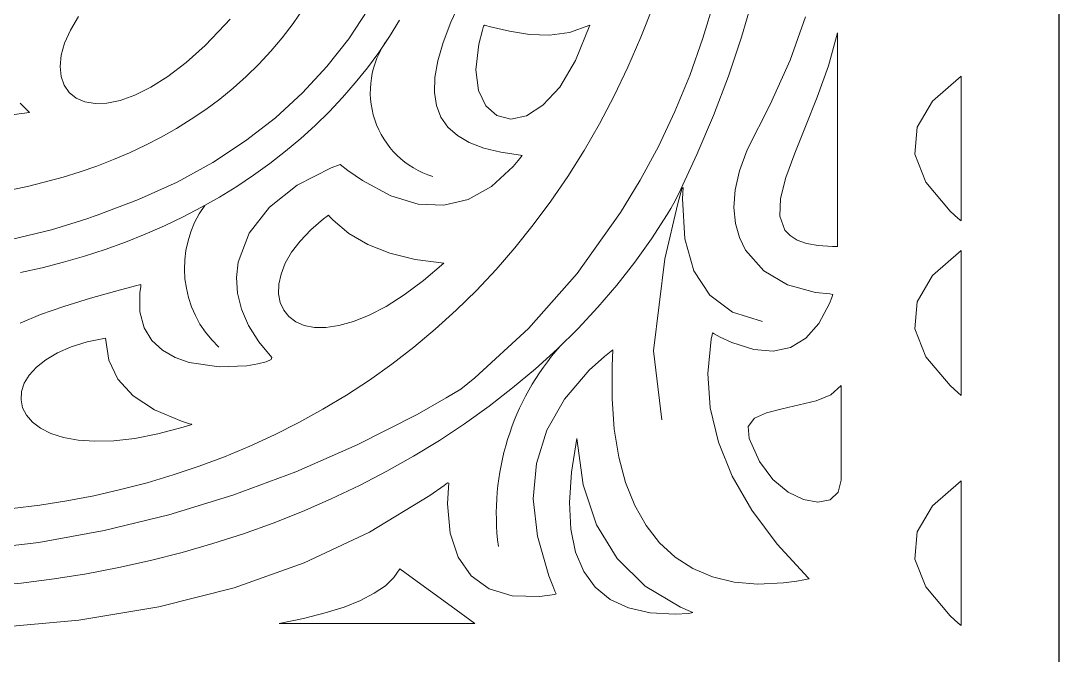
# Model space of a CAD drawing. Header units: inches. Extents: x 249 to 1192, y -18 to 440.
# Drawn here: x 696.2118 to 696.6568, y 263.9276 to 264.1995 of the extents above; entities that cross this region are included whole.
import ezdxf

# ---------------------------------------------------------------- set-up
doc = ezdxf.new("R2010")
doc.units = ezdxf.units.IN
doc.header["$MEASUREMENT"] = 0
doc.layers.add('KACA', color=141, linetype='Continuous', lineweight=30)
doc.layers.add('KUSEN', color=16, linetype='Continuous', lineweight=15)

# ---------------------------------------------------------------- blocks, each defined once
blk = doc.blocks.new('GORGA')
blk.add_lwpolyline([(366.59218, 151.19092), (367.59218, 151.19092), (367.59218, 149.19092), (366.59218, 149.19092)], close=True)
blk.add_lwpolyline([(366.59218, 151.19092), (367.59218, 151.19092), (367.59218, 149.19092), (366.59218, 149.19092)], close=True)
at = {"lineweight": 9}
for points in [[(366.73997, 149.51471), (366.74485, 149.49826), (366.75049, 149.48229), (366.75687, 149.4668), (366.76395, 149.45182), (366.77171, 149.43738), (366.78012, 149.42348), (366.79878, 149.39741), (366.81968, 149.37376), (366.84262, 149.35269), (366.84865, 149.34784), (366.85483, 149.34408), (366.86737, 149.33698), (366.89302, 149.32389), (366.91936, 149.31233), (366.94627, 149.30234), (366.97367, 149.29396), (367.00145, 149.28721), (367.0295, 149.28214), (367.05773, 149.27877)], [(366.8885, 149.5104), (366.89667, 149.49795), (366.90598, 149.48606), (366.91644, 149.47476), (366.92807, 149.46412), (366.94089, 149.45417), (366.95492, 149.44498), (366.97019, 149.43658), (366.98671, 149.42904), (367.0045, 149.4224), (367.0061, 149.42186), (367.00689, 149.42157), (367.00846, 149.42101), (367.0116, 149.41993), (367.02409, 149.41604), (367.04863, 149.41027)], [(366.73997, 149.51471), (366.74485, 149.49826), (366.75049, 149.48229), (366.75687, 149.4668), (366.76395, 149.45182), (366.77171, 149.43738), (366.78012, 149.42348), (366.79878, 149.39741), (366.81968, 149.37376), (366.84262, 149.35269), (366.84865, 149.34784), (366.85483, 149.34408), (366.86737, 149.33698), (366.89302, 149.32389), (366.91936, 149.31233), (366.94627, 149.30234), (366.97367, 149.29396), (367.00145, 149.28721), (367.0295, 149.28214), (367.05773, 149.27877)], [(366.8885, 149.5104), (366.89667, 149.49795), (366.90598, 149.48606), (366.91644, 149.47476), (366.92807, 149.46412), (366.94089, 149.45417), (366.95492, 149.44498), (366.97019, 149.43658), (366.98671, 149.42904), (367.0045, 149.4224), (367.0061, 149.42186), (367.00689, 149.42157), (367.00846, 149.42101), (367.0116, 149.41993), (367.02409, 149.41604), (367.04863, 149.41027)], [(367.04009, 149.4655), (367.03342, 149.46642), (367.0375, 149.47038)], [(367.0374, 149.37612), (367.02869, 149.37974), (367.01867, 149.3833), (367.00728, 149.38685), (366.99447, 149.39043), (366.98752, 149.39225), (366.98573, 149.3927), (366.9858, 149.39162), (366.98612, 149.38928), (366.98613, 149.38094), (366.98434, 149.37411), (366.98102, 149.36867), (366.97649, 149.36446), (366.97104, 149.36136), (366.96496, 149.35924), (366.95213, 149.3574), (366.94037, 149.35786), (366.93564, 149.35862), (366.93206, 149.35955), (366.92995, 149.36053), (366.92959, 149.36141), (366.93517, 149.36809), (366.9396, 149.37512), (366.94263, 149.38209), (366.94433, 149.38897), (366.94477, 149.39571), (366.94402, 149.40227), (366.93927, 149.41465), (366.93066, 149.42576), (366.91878, 149.43524), (366.90422, 149.44273), (366.90027, 149.44408), (366.89706, 149.44159), (366.89074, 149.43719), (366.87854, 149.43064), (366.86692, 149.42712), (366.85588, 149.42662), (366.84541, 149.42914), (366.83552, 149.43467), (366.82621, 149.44323), (366.82397, 149.44584), (366.82287, 149.44722), (366.82232, 149.44792), (366.82309, 149.44816), (366.83147, 149.44938), (366.83877, 149.45115), (366.84498, 149.45352), (366.85011, 149.45649), (366.85417, 149.4601), (366.85717, 149.46437), (366.85909, 149.46932), (366.85996, 149.47497), (366.85977, 149.48135), (366.85852, 149.48849), (366.85623, 149.49639), (366.8529, 149.5051), (366.84852, 149.51463)], [(367.04867, 149.24555), (367.01227, 149.24876), (366.97798, 149.25446), (366.9458, 149.26265), (366.91573, 149.27334), (366.88778, 149.28652), (366.86194, 149.30219), (366.85581, 149.3065), (366.8543, 149.3076), (366.85375, 149.3075), (366.85392, 149.30566), (366.85426, 149.29859), (366.85316, 149.28605), (366.84978, 149.27573), (366.84418, 149.26775), (366.83646, 149.2622), (366.82668, 149.25922), (366.81494, 149.2589), (366.80836, 149.25978), (366.80779, 149.26014), (366.80827, 149.26125), (366.8092, 149.26346), (366.81091, 149.26783), (366.81579, 149.28476), (366.81756, 149.30079), (366.81623, 149.31592), (366.81178, 149.33016), (366.80422, 149.34349), (366.79356, 149.35592), (366.78706, 149.3618), (366.78352, 149.36465), (366.78376, 149.3577), (366.78383, 149.34366), (366.78288, 149.33063), (366.78092, 149.31866), (366.77799, 149.30777), (366.77409, 149.29801), (366.76925, 149.28941), (366.76348, 149.282), (366.7568, 149.27583), (366.74922, 149.27093), (366.74078, 149.26733), (366.73148, 149.26508), (366.72134, 149.26421), (366.71038, 149.26475), (366.7046, 149.26556), (366.70163, 149.26611), (366.70013, 149.26641), (366.69937, 149.26658), (366.69971, 149.267), (366.71303, 149.28142), (366.7239, 149.29591), (366.7323, 149.31046), (366.73824, 149.32506), (366.74172, 149.33973), (366.74274, 149.35446), (366.74129, 149.36924), (366.74094, 149.37109), (366.74072, 149.37193), (366.74006, 149.37156), (366.73746, 149.37015), (366.73244, 149.36778), (366.72311, 149.36478), (366.71473, 149.3641), (366.70729, 149.36573), (366.7008, 149.36969), (366.69525, 149.37597), (366.69064, 149.38456), (366.68964, 149.38707), (366.68916, 149.38838), (366.69043, 149.38863), (366.69669, 149.38925), (366.70857, 149.39253), (366.71883, 149.39855), (366.72658, 149.40732), (366.72924, 149.41275), (366.73094, 149.41887), (366.73157, 149.42569), (366.73102, 149.4332), (366.72918, 149.44141), (366.72593, 149.45033), (366.71599, 149.46984), (366.70743, 149.48877), (366.70085, 149.50732)], [(367.04009, 149.4655), (367.03342, 149.46642), (367.0375, 149.47038)], [(367.0374, 149.37612), (367.02869, 149.37974), (367.01867, 149.3833), (367.00728, 149.38685), (366.99447, 149.39043), (366.98752, 149.39225), (366.98573, 149.3927), (366.9858, 149.39162), (366.98612, 149.38928), (366.98613, 149.38094), (366.98434, 149.37411), (366.98102, 149.36867), (366.97649, 149.36446), (366.97104, 149.36136), (366.96496, 149.35924), (366.95213, 149.3574), (366.94037, 149.35786), (366.93564, 149.35862), (366.93206, 149.35955), (366.92995, 149.36053), (366.92959, 149.36141), (366.93517, 149.36809), (366.9396, 149.37512), (366.94263, 149.38209), (366.94433, 149.38897), (366.94477, 149.39571), (366.94402, 149.40227), (366.93927, 149.41465), (366.93066, 149.42576), (366.91878, 149.43524), (366.90422, 149.44273), (366.90027, 149.44408), (366.89706, 149.44159), (366.89074, 149.43719), (366.87854, 149.43064), (366.86692, 149.42712), (366.85588, 149.42662), (366.84541, 149.42914), (366.83552, 149.43467), (366.82621, 149.44323), (366.82397, 149.44584), (366.82287, 149.44722), (366.82232, 149.44792), (366.82309, 149.44816), (366.83147, 149.44938), (366.83877, 149.45115), (366.84498, 149.45352), (366.85011, 149.45649), (366.85417, 149.4601), (366.85717, 149.46437), (366.85909, 149.46932), (366.85996, 149.47497), (366.85977, 149.48135), (366.85852, 149.48849), (366.85623, 149.49639), (366.8529, 149.5051), (366.84852, 149.51463)], [(367.04867, 149.24555), (367.01227, 149.24876), (366.97798, 149.25446), (366.9458, 149.26265), (366.91573, 149.27334), (366.88778, 149.28652), (366.86194, 149.30219), (366.85581, 149.3065), (366.8543, 149.3076), (366.85375, 149.3075), (366.85392, 149.30566), (366.85426, 149.29859), (366.85316, 149.28605), (366.84978, 149.27573), (366.84418, 149.26775), (366.83646, 149.2622), (366.82668, 149.25922), (366.81494, 149.2589), (366.80836, 149.25978), (366.80779, 149.26014), (366.80827, 149.26125), (366.8092, 149.26346), (366.81091, 149.26783), (366.81579, 149.28476), (366.81756, 149.30079), (366.81623, 149.31592), (366.81178, 149.33016), (366.80422, 149.34349), (366.79356, 149.35592), (366.78706, 149.3618), (366.78352, 149.36465), (366.78376, 149.3577), (366.78383, 149.34366), (366.78288, 149.33063), (366.78092, 149.31866), (366.77799, 149.30777), (366.77409, 149.29801), (366.76925, 149.28941), (366.76348, 149.282), (366.7568, 149.27583), (366.74922, 149.27093), (366.74078, 149.26733), (366.73148, 149.26508), (366.72134, 149.26421), (366.71038, 149.26475), (366.7046, 149.26556), (366.70163, 149.26611), (366.70013, 149.26641), (366.69937, 149.26658), (366.69971, 149.267), (366.71303, 149.28142), (366.7239, 149.29591), (366.7323, 149.31046), (366.73824, 149.32506), (366.74172, 149.33973), (366.74274, 149.35446), (366.74129, 149.36924), (366.74094, 149.37109), (366.74072, 149.37193), (366.74006, 149.37156), (366.73746, 149.37015), (366.73244, 149.36778), (366.72311, 149.36478), (366.71473, 149.3641), (366.70729, 149.36573), (366.7008, 149.36969), (366.69525, 149.37597), (366.69064, 149.38456), (366.68964, 149.38707), (366.68916, 149.38838), (366.69043, 149.38863), (366.69669, 149.38925), (366.70857, 149.39253), (366.71883, 149.39855), (366.72658, 149.40732), (366.72924, 149.41275), (366.73094, 149.41887), (366.73157, 149.42569), (366.73102, 149.4332), (366.72918, 149.44141), (366.72593, 149.45033), (366.71599, 149.46984), (366.70743, 149.48877), (366.70085, 149.50732)], [(367.05127, 149.26332), (367.03704, 149.26469), (367.02293, 149.26649), (367.00897, 149.26871), (366.99516, 149.27133), (366.98153, 149.27436), (366.96808, 149.27779), (366.95484, 149.28162), (366.9418, 149.28584), (366.929, 149.29044), (366.91644, 149.29542), (366.90414, 149.30077), (366.8921, 149.3065), (366.88036, 149.31259), (366.86891, 149.31903), (366.85778, 149.32584), (366.84698, 149.33299), (366.83652, 149.34049), (366.82642, 149.34833), (366.81668, 149.3565), (366.80734, 149.365), (366.79839, 149.37382), (366.78986, 149.38296), (366.78176, 149.39242), (366.7741, 149.40219), (366.7669, 149.41226), (366.76017, 149.42263), (366.75856, 149.42527), (366.75785, 149.4265), (366.75733, 149.42754), (366.75525, 149.43172), (366.74741, 149.44844), (366.74031, 149.46516), (366.73395, 149.48189), (366.72833, 149.49863), (366.72344, 149.51538)], [(367.05127, 149.26332), (367.03704, 149.26469), (367.02293, 149.26649), (367.00897, 149.26871), (366.99516, 149.27133), (366.98153, 149.27436), (366.96808, 149.27779), (366.95484, 149.28162), (366.9418, 149.28584), (366.929, 149.29044), (366.91644, 149.29542), (366.90414, 149.30077), (366.8921, 149.3065), (366.88036, 149.31259), (366.86891, 149.31903), (366.85778, 149.32584), (366.84698, 149.33299), (366.83652, 149.34049), (366.82642, 149.34833), (366.81668, 149.3565), (366.80734, 149.365), (366.79839, 149.37382), (366.78986, 149.38296), (366.78176, 149.39242), (366.7741, 149.40219), (366.7669, 149.41226), (366.76017, 149.42263), (366.75856, 149.42527), (366.75785, 149.4265), (366.75733, 149.42754), (366.75525, 149.43172), (366.74741, 149.44844), (366.74031, 149.46516), (366.73395, 149.48189), (366.72833, 149.49863), (366.72344, 149.51538)], [(366.87484, 149.50599), (366.87916, 149.49898), (366.88377, 149.49216), (366.88866, 149.48552), (366.89384, 149.47906), (366.89929, 149.4728), (366.90501, 149.46673), (366.91099, 149.46087), (366.91722, 149.45521), (366.92371, 149.44976), (366.93044, 149.44452), (366.93741, 149.4395), (366.94461, 149.4347), (366.95203, 149.43013), (366.95968, 149.42578), (366.96754, 149.42167), (366.9756, 149.4178), (366.98387, 149.41418), (366.99233, 149.4108), (367.00098, 149.40767), (367.00982, 149.40479), (367.01883, 149.40218), (367.02801, 149.39983), (367.03735, 149.39775)], [(366.87484, 149.50599), (366.87916, 149.49898), (366.88377, 149.49216), (366.88866, 149.48552), (366.89384, 149.47906), (366.89929, 149.4728), (366.90501, 149.46673), (366.91099, 149.46087), (366.91722, 149.45521), (366.92371, 149.44976), (366.93044, 149.44452), (366.93741, 149.4395), (366.94461, 149.4347), (366.95203, 149.43013), (366.95968, 149.42578), (366.96754, 149.42167), (366.9756, 149.4178), (366.98387, 149.41418), (366.99233, 149.4108), (367.00098, 149.40767), (367.00982, 149.40479), (367.01883, 149.40218), (367.02801, 149.39983), (367.03735, 149.39775)], [(367.0488, 149.43173), (367.03379, 149.43475), (367.01901, 149.43864), (367.01174, 149.44093), (367.00457, 149.44344), (366.9975, 149.44618), (366.99054, 149.44916), (366.98372, 149.45237), (366.97703, 149.45583), (366.9705, 149.45954), (366.96414, 149.46349), (366.95794, 149.46769), (366.95194, 149.47215), (366.94613, 149.47687), (366.94054, 149.48185), (366.93516, 149.48709), (366.93003, 149.49261), (366.92513, 149.49839), (366.92049, 149.50445), (366.91613, 149.51079)], [(367.04084, 149.29663), (367.02909, 149.2981), (367.01743, 149.29994), (367.00587, 149.30215), (366.99441, 149.30474), (366.98306, 149.3077), (366.97184, 149.31103), (366.96076, 149.31475), (366.94982, 149.31886), (366.93904, 149.32335), (366.92842, 149.32823), (366.91798, 149.3335), (366.90772, 149.33916), (366.89766, 149.34523), (366.8878, 149.35169), (366.87816, 149.35856), (366.86875, 149.36584), (366.85957, 149.37352), (366.85063, 149.38162), (366.84195, 149.39013), (366.83354, 149.39906), (366.8254, 149.40841), (366.81755, 149.41818), (366.80999, 149.42837), (366.80274, 149.439), (366.7958, 149.45005), (366.78919, 149.46154), (366.78291, 149.47347), (366.77698, 149.48584), (366.77141, 149.49864), (366.7662, 149.5119)], [(367.0488, 149.43173), (367.03379, 149.43475), (367.01901, 149.43864), (367.01174, 149.44093), (367.00457, 149.44344), (366.9975, 149.44618), (366.99054, 149.44916), (366.98372, 149.45237), (366.97703, 149.45583), (366.9705, 149.45954), (366.96414, 149.46349), (366.95794, 149.46769), (366.95194, 149.47215), (366.94613, 149.47687), (366.94054, 149.48185), (366.93516, 149.48709), (366.93003, 149.49261), (366.92513, 149.49839), (366.92049, 149.50445), (366.91613, 149.51079)], [(367.04084, 149.29663), (367.02909, 149.2981), (367.01743, 149.29994), (367.00587, 149.30215), (366.99441, 149.30474), (366.98306, 149.3077), (366.97184, 149.31103), (366.96076, 149.31475), (366.94982, 149.31886), (366.93904, 149.32335), (366.92842, 149.32823), (366.91798, 149.3335), (366.90772, 149.33916), (366.89766, 149.34523), (366.8878, 149.35169), (366.87816, 149.35856), (366.86875, 149.36584), (366.85957, 149.37352), (366.85063, 149.38162), (366.84195, 149.39013), (366.83354, 149.39906), (366.8254, 149.40841), (366.81755, 149.41818), (366.80999, 149.42837), (366.80274, 149.439), (366.7958, 149.45005), (366.78919, 149.46154), (366.78291, 149.47347), (366.77698, 149.48584), (366.77141, 149.49864), (366.7662, 149.5119)], [(367.0124, 149.50751), (367.01593, 149.50169), (367.0184, 149.49613), (367.01986, 149.49092), (367.02035, 149.48612), (367.01991, 149.48181), (367.01859, 149.47806), (367.01643, 149.47495), (367.01348, 149.47255), (367.00977, 149.47093), (367.00535, 149.47018), (367.00027, 149.47035), (366.99456, 149.47153), (366.98828, 149.47379), (366.98146, 149.47721), (366.97414, 149.48185), (366.96638, 149.48779), (366.95821, 149.49511), (366.94968, 149.50388), (366.9475, 149.50631)], [(367.0124, 149.50751), (367.01593, 149.50169), (367.0184, 149.49613), (367.01986, 149.49092), (367.02035, 149.48612), (367.01991, 149.48181), (367.01859, 149.47806), (367.01643, 149.47495), (367.01348, 149.47255), (367.00977, 149.47093), (367.00535, 149.47018), (367.00027, 149.47035), (366.99456, 149.47153), (366.98828, 149.47379), (366.98146, 149.47721), (366.97414, 149.48185), (366.96638, 149.48779), (366.95821, 149.49511), (366.94968, 149.50388), (366.9475, 149.50631)], [(366.71928, 149.37677), (366.73214, 149.38087), (366.74197, 149.38806), (366.74881, 149.39846), (366.75268, 149.41219), (366.75359, 149.42936), (366.75336, 149.4342), (366.75384, 149.43371), (366.75557, 149.42734), (366.76117, 149.40362), (366.76609, 149.36419), (366.76247, 149.33463)], [(366.71928, 149.37677), (366.73214, 149.38087), (366.74197, 149.38806), (366.74881, 149.39846), (366.75268, 149.41219), (366.75359, 149.42936), (366.75336, 149.4342), (366.75384, 149.43371), (366.75557, 149.42734), (366.76117, 149.40362), (366.76609, 149.36419), (366.76247, 149.33463)]]:
    blk.add_lwpolyline(points, dxfattribs=at)
for points in [[(366.79339, 149.50386), (366.79945, 149.48869), (366.80625, 149.47729), (366.8134, 149.46945), (366.82052, 149.46494), (366.82723, 149.46355), (366.83313, 149.46505), (366.83784, 149.46922), (366.84097, 149.47585), (366.84214, 149.48472), (366.84095, 149.4956), (366.83936, 149.50173), (366.83885, 149.50332), (366.8385, 149.50382), (366.83799, 149.50369), (366.83596, 149.50316), (366.8277, 149.50121), (366.81924, 149.49985), (366.81066, 149.49954), (366.80202, 149.50072), (366.79339, 149.50386)], [(366.79339, 149.50386), (366.79945, 149.48869), (366.80625, 149.47729), (366.8134, 149.46945), (366.82052, 149.46494), (366.82723, 149.46355), (366.83313, 149.46505), (366.83784, 149.46922), (366.84097, 149.47585), (366.84214, 149.48472), (366.84095, 149.4956), (366.83936, 149.50173), (366.83885, 149.50332), (366.8385, 149.50382), (366.83799, 149.50369), (366.83596, 149.50316), (366.8277, 149.50121), (366.81924, 149.49985), (366.81066, 149.49954), (366.80202, 149.50072), (366.79339, 149.50386)], [(366.68714, 149.50058), (366.69112, 149.48638), (366.69588, 149.47294), (366.70087, 149.46039), (366.70552, 149.44888), (366.70929, 149.43854), (366.71162, 149.42951), (366.71195, 149.42194), (366.70974, 149.41597), (366.7075, 149.41362), (366.70441, 149.41173), (366.70042, 149.4103), (366.69543, 149.40937), (366.6894, 149.40893), (366.68772, 149.40891), (366.68714, 149.40891), (366.68714, 149.40897), (366.68714, 149.40993), (366.68714, 149.41195), (366.68714, 149.41492), (366.68714, 149.42323), (366.68714, 149.43395), (366.68714, 149.44619), (366.68714, 149.47157), (366.68714, 149.4829), (366.68714, 149.49212), (366.68714, 149.49565), (366.68714, 149.49831), (366.68714, 149.49999), (366.68714, 149.50058)], [(366.68714, 149.50058), (366.69112, 149.48638), (366.69588, 149.47294), (366.70087, 149.46039), (366.70552, 149.44888), (366.70929, 149.43854), (366.71162, 149.42951), (366.71195, 149.42194), (366.70974, 149.41597), (366.7075, 149.41362), (366.70441, 149.41173), (366.70042, 149.4103), (366.69543, 149.40937), (366.6894, 149.40893), (366.68772, 149.40891), (366.68714, 149.40891), (366.68714, 149.40897), (366.68714, 149.40993), (366.68714, 149.41195), (366.68714, 149.41492), (366.68714, 149.42323), (366.68714, 149.43395), (366.68714, 149.44619), (366.68714, 149.47157), (366.68714, 149.4829), (366.68714, 149.49212), (366.68714, 149.49565), (366.68714, 149.49831), (366.68714, 149.49999), (366.68714, 149.50058)], [(366.63427, 149.48199), (366.64649, 149.47123), (366.65306, 149.46006), (366.654, 149.44848), (366.6493, 149.43649), (366.63897, 149.42409), (366.6355, 149.42093), (366.63427, 149.41991), (366.63427, 149.42056), (366.63427, 149.42957), (366.63427, 149.46233), (366.63427, 149.47625), (366.63427, 149.48199)], [(366.63427, 149.48199), (366.64649, 149.47123), (366.65306, 149.46006), (366.654, 149.44848), (366.6493, 149.43649), (366.63897, 149.42409), (366.6355, 149.42093), (366.63427, 149.41991), (366.63427, 149.42056), (366.63427, 149.42957), (366.63427, 149.46233), (366.63427, 149.47625), (366.63427, 149.48199)], [(366.85595, 149.40179), (366.86465, 149.39436), (366.8729, 149.3882), (366.88066, 149.38327), (366.88793, 149.37947), (366.89466, 149.37675), (366.90083, 149.37503), (366.90641, 149.37424), (366.91137, 149.3743), (366.91569, 149.37515), (366.91935, 149.37672), (366.9223, 149.37893), (366.92453, 149.38172), (366.926, 149.385), (366.9267, 149.38872), (366.92659, 149.3928), (366.92564, 149.39716), (366.92383, 149.40174), (366.92113, 149.40647), (366.91751, 149.41127), (366.91294, 149.41608), (366.90741, 149.42082), (366.90587, 149.42198), (366.90531, 149.42234), (366.90522, 149.42223), (366.90487, 149.42183), (366.90338, 149.42024), (366.8966, 149.41451), (366.88847, 149.4098), (366.87898, 149.40611), (366.86814, 149.40344), (366.85595, 149.40179)], [(366.85595, 149.40179), (366.86465, 149.39436), (366.8729, 149.3882), (366.88066, 149.38327), (366.88793, 149.37947), (366.89466, 149.37675), (366.90083, 149.37503), (366.90641, 149.37424), (366.91137, 149.3743), (366.91569, 149.37515), (366.91935, 149.37672), (366.9223, 149.37893), (366.92453, 149.38172), (366.926, 149.385), (366.9267, 149.38872), (366.92659, 149.3928), (366.92564, 149.39716), (366.92383, 149.40174), (366.92113, 149.40647), (366.91751, 149.41127), (366.91294, 149.41608), (366.90741, 149.42082), (366.90587, 149.42198), (366.90531, 149.42234), (366.90522, 149.42223), (366.90487, 149.42183), (366.90338, 149.42024), (366.8966, 149.41451), (366.88847, 149.4098), (366.87898, 149.40611), (366.86814, 149.40344), (366.85595, 149.40179)], [(366.63427, 149.40722), (366.64649, 149.39646), (366.65306, 149.38529), (366.654, 149.37371), (366.6493, 149.36172), (366.63897, 149.34932), (366.6355, 149.34616), (366.63427, 149.34514), (366.63427, 149.34579), (366.63427, 149.3548), (366.63427, 149.38756), (366.63427, 149.40149), (366.63427, 149.40722)], [(366.63427, 149.40722), (366.64649, 149.39646), (366.65306, 149.38529), (366.654, 149.37371), (366.6493, 149.36172), (366.63897, 149.34932), (366.6355, 149.34616), (366.63427, 149.34514), (366.63427, 149.34579), (366.63427, 149.3548), (366.63427, 149.38756), (366.63427, 149.40149), (366.63427, 149.40722)], [(367.00083, 149.36969), (367.00868, 149.36805), (367.01556, 149.3659), (367.02149, 149.36333), (367.02646, 149.36041), (367.03048, 149.35722), (367.03355, 149.35383), (367.03567, 149.35032), (367.03684, 149.34676), (367.03708, 149.34324), (367.03638, 149.33983), (367.03474, 149.3366), (367.03217, 149.33364), (367.02867, 149.33102), (367.02425, 149.32881), (367.0189, 149.3271), (367.01263, 149.32596), (367.00545, 149.32546), (366.99735, 149.32569), (366.98834, 149.32671), (366.97842, 149.32862), (366.96759, 149.33147), (366.96475, 149.33234), (366.96386, 149.33267), (366.96407, 149.33273), (366.96493, 149.33298), (366.96825, 149.33402), (366.97992, 149.3389), (366.98901, 149.34491), (366.99553, 149.35204), (366.99947, 149.3603), (367.00083, 149.36969)], [(367.00083, 149.36969), (367.00868, 149.36805), (367.01556, 149.3659), (367.02149, 149.36333), (367.02646, 149.36041), (367.03048, 149.35722), (367.03355, 149.35383), (367.03567, 149.35032), (367.03684, 149.34676), (367.03708, 149.34324), (367.03638, 149.33983), (367.03474, 149.3366), (367.03217, 149.33364), (367.02867, 149.33102), (367.02425, 149.32881), (367.0189, 149.3271), (367.01263, 149.32596), (367.00545, 149.32546), (366.99735, 149.32569), (366.98834, 149.32671), (366.97842, 149.32862), (366.96759, 149.33147), (366.96475, 149.33234), (366.96386, 149.33267), (366.96407, 149.33273), (366.96493, 149.33298), (366.96825, 149.33402), (366.97992, 149.3389), (366.98901, 149.34491), (366.99553, 149.35204), (366.99947, 149.3603), (367.00083, 149.36969)], [(366.68556, 149.34937), (366.68556, 149.34763), (366.68556, 149.34303), (366.68556, 149.32909), (366.68556, 149.31515), (366.68556, 149.31056), (366.68556, 149.30881), (366.68687, 149.30359), (366.6904, 149.30044), (366.69556, 149.29938), (366.70176, 149.30046), (366.7084, 149.3037), (366.7149, 149.30913), (366.72065, 149.3168), (366.72506, 149.32672), (366.72554, 149.33186), (366.72278, 149.33536), (366.71764, 149.33772), (366.71094, 149.33942), (366.69629, 149.34278), (366.69001, 149.34543), (366.68556, 149.34937)], [(366.68556, 149.34937), (366.68556, 149.34763), (366.68556, 149.34303), (366.68556, 149.32909), (366.68556, 149.31515), (366.68556, 149.31056), (366.68556, 149.30881), (366.68687, 149.30359), (366.6904, 149.30044), (366.69556, 149.29938), (366.70176, 149.30046), (366.7084, 149.3037), (366.7149, 149.30913), (366.72065, 149.3168), (366.72506, 149.32672), (366.72554, 149.33186), (366.72278, 149.33536), (366.71764, 149.33772), (366.71094, 149.33942), (366.69629, 149.34278), (366.69001, 149.34543), (366.68556, 149.34937)], [(366.79883, 149.32672), (366.80115, 149.31219), (366.80202, 149.29922), (366.80144, 149.2878), (366.79941, 149.27794), (366.79593, 149.26963), (366.79099, 149.26287), (366.78461, 149.25768), (366.77677, 149.25403), (366.76749, 149.25194), (366.75675, 149.25141), (366.75084, 149.25172), (366.74915, 149.25206), (366.75025, 149.25249), (366.75451, 149.25435), (366.76961, 149.26343), (366.78159, 149.27521), (366.79045, 149.28969), (366.7962, 149.30686), (366.79883, 149.32672)], [(366.79883, 149.32672), (366.80115, 149.31219), (366.80202, 149.29922), (366.80144, 149.2878), (366.79941, 149.27794), (366.79593, 149.26963), (366.79099, 149.26287), (366.78461, 149.25768), (366.77677, 149.25403), (366.76749, 149.25194), (366.75675, 149.25141), (366.75084, 149.25172), (366.74915, 149.25206), (366.75025, 149.25249), (366.75451, 149.25435), (366.76961, 149.26343), (366.78159, 149.27521), (366.79045, 149.28969), (366.7962, 149.30686), (366.79883, 149.32672)], [(366.63427, 149.30852), (366.64649, 149.29776), (366.65306, 149.28659), (366.654, 149.27501), (366.6493, 149.26302), (366.63897, 149.25062), (366.6355, 149.24746), (366.63427, 149.24645), (366.63427, 149.2471), (366.63427, 149.25611), (366.63427, 149.28887), (366.63427, 149.30279), (366.63427, 149.30852)], [(366.63427, 149.30852), (366.64649, 149.29776), (366.65306, 149.28659), (366.654, 149.27501), (366.6493, 149.26302), (366.63897, 149.25062), (366.6355, 149.24746), (366.63427, 149.24645), (366.63427, 149.2471), (366.63427, 149.25611), (366.63427, 149.28887), (366.63427, 149.30279), (366.63427, 149.30852)], [(366.87482, 149.27083), (366.86888, 149.26651), (366.86154, 149.26116), (366.85279, 149.2548), (366.84263, 149.24741), (366.84357, 149.24741), (366.84624, 149.24741), (366.85037, 149.24741), (366.85574, 149.24741), (366.86209, 149.24741), (366.86918, 149.24741), (366.88458, 149.24741), (366.89998, 149.24741), (366.90707, 149.24741), (366.91342, 149.24741), (366.91879, 149.24741), (366.92292, 149.24741), (366.92559, 149.24741), (366.92653, 149.24741), (366.91609, 149.24952), (366.9068, 149.25187), (366.89863, 149.25444), (366.8916, 149.25725), (366.8857, 149.2603), (366.88094, 149.26357), (366.87731, 149.26708), (366.87482, 149.27083)], [(366.87482, 149.27083), (366.86888, 149.26651), (366.86154, 149.26116), (366.85279, 149.2548), (366.84263, 149.24741), (366.84357, 149.24741), (366.84624, 149.24741), (366.85037, 149.24741), (366.85574, 149.24741), (366.86209, 149.24741), (366.86918, 149.24741), (366.88458, 149.24741), (366.89998, 149.24741), (366.90707, 149.24741), (366.91342, 149.24741), (366.91879, 149.24741), (366.92292, 149.24741), (366.92559, 149.24741), (366.92653, 149.24741), (366.91609, 149.24952), (366.9068, 149.25187), (366.89863, 149.25444), (366.8916, 149.25725), (366.8857, 149.2603), (366.88094, 149.26357), (366.87731, 149.26708), (366.87482, 149.27083)]]:
    blk.add_lwpolyline(points, close=True, dxfattribs=at)
for points in [[(366.86063, 149.43895, 0.515112), (366.88011, 149.49757)], [(366.86063, 149.43895, 0.515112), (366.88011, 149.49757)], [(366.95236, 149.36586, 0.37826), (366.95833, 149.42653)], [(366.95236, 149.36586, 0.37826), (366.95833, 149.42653)], [(366.83254, 149.28036, 0.21669), (366.80595, 149.36637)], [(366.83254, 149.28036, 0.21669), (366.80595, 149.36637)]]:
    blk.add_lwpolyline(points, format="xyb", dxfattribs=at)
blk = doc.blocks.new('POTONGAN AA')
at = {"layer": 'KACA', "xscale": -1}
blk.add_blockref('GORGA', (1058.73011, -20.78759), dxfattribs=at)

msp = doc.modelspace()

# ---------------------------------------------------------------- block references
at = {"layer": 'KUSEN'}
msp.add_blockref('POTONGAN AA', (4.51886, 135.48142), dxfattribs=at)

doc.saveas('drawing.dxf')
